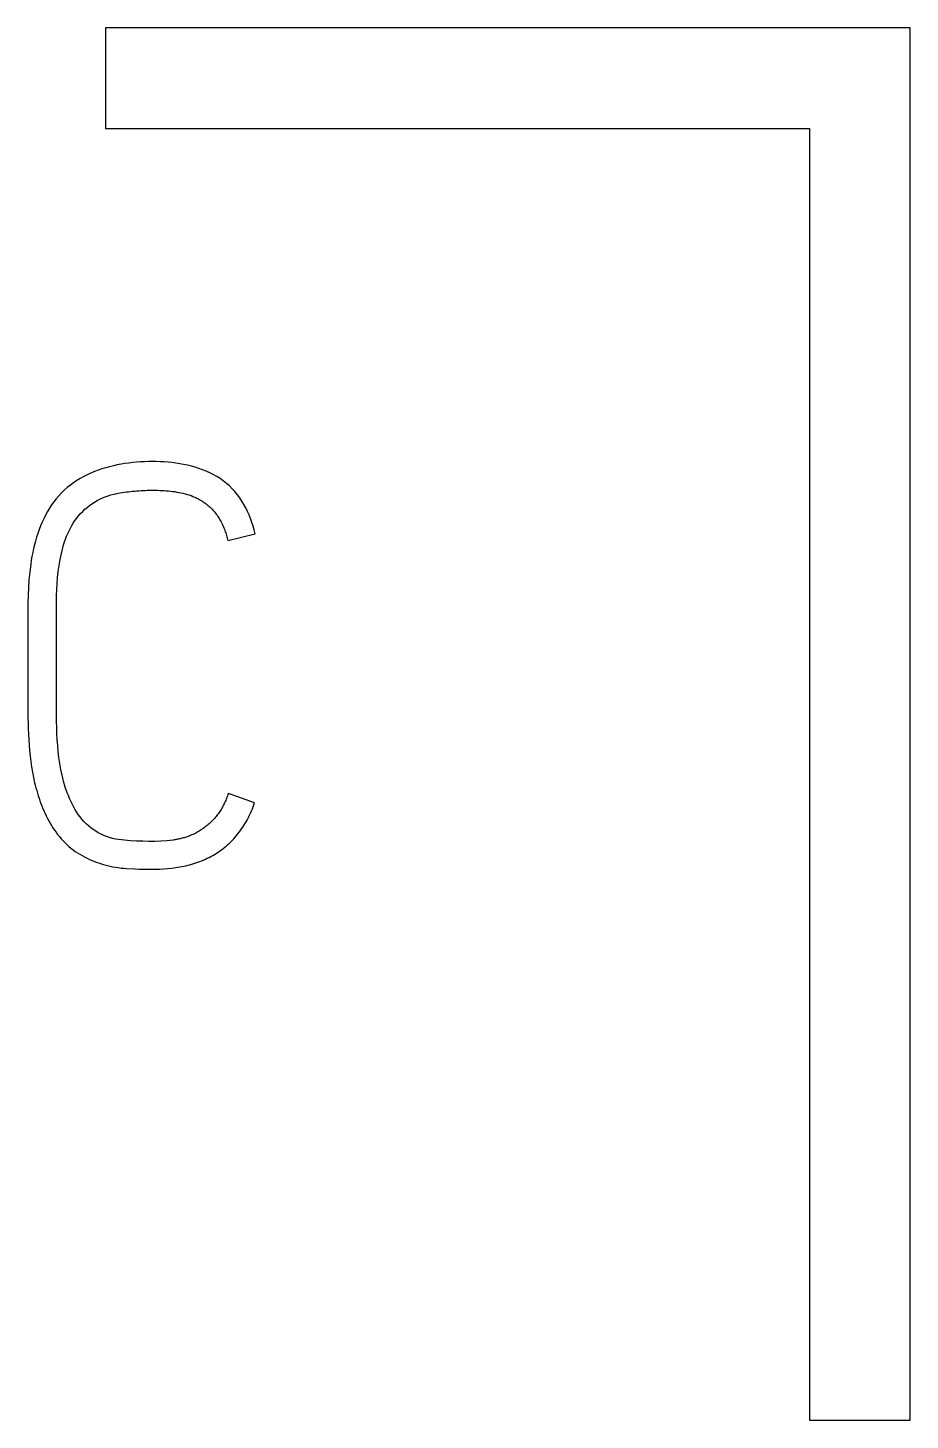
# Model space of a CAD drawing. Header units: millimetres. Extents: x 6750 to 121550, y -28210 to 66060.
# Drawn here: x 38609.745 to 38612.376, y 64499.532 to 64503.682 of the extents above; entities that cross this region are included whole.
import ezdxf

# ---------------------------------------------------------------- set-up
doc = ezdxf.new("R2010")
doc.units = ezdxf.units.MM
doc.layers.add('10000_FRONT', color=7, linetype='Continuous')
doc.layers.add('10500_FRONT_LABELING', color=7, linetype='Continuous')
doc.layers.add('DN.1. NET LIEN MANH', color=7, linetype='Continuous', lineweight=40)

# ---------------------------------------------------------------- blocks, each defined once
blk = doc.blocks.new('A$C0C6D7916')
at = {"layer": '10000_FRONT', "linetype": 'Continuous'}
for p, q in [((-31.65, 29.59), (-31.65, 29.29)), ((-29.25, 29.59), (-31.65, 29.59)), ((-29.25, 25.44), (-29.25, 29.59)), ((-31.65, 29.29), (-29.55, 29.29)), ((-29.55, 29.29), (-29.55, 25.44)), ((-29.55, 25.44), (-29.25, 25.44))]:
    blk.add_line(p, q, dxfattribs=at)
at = {"layer": '10500_FRONT_LABELING', "linetype": 'Continuous'}
for p, q in [((-31.2848, 28.0617), (-31.2034, 28.0818)), ((-31.8814, 27.8055), (-31.881, 27.7356)), ((-31.881, 27.7356), (-31.881, 27.5493)), ((-31.7959, 27.5582), (-31.7959, 27.7552)), ((-31.2049, 27.2799), (-31.2833, 27.3082))]:
    blk.add_line(p, q, dxfattribs=at)
for points in [[(-31.2034, 28.0818), (-31.2062, 28.0933), (-31.2093, 28.1047), (-31.2129, 28.116), (-31.2169, 28.1271), (-31.2212, 28.138), (-31.226, 28.1488), (-31.2312, 28.1593), (-31.2369, 28.1695), (-31.243, 28.1795), (-31.2495, 28.1892), (-31.2565, 28.1985), (-31.264, 28.2076), (-31.2719, 28.2162), (-31.2803, 28.2244), (-31.2892, 28.2322), (-31.2985, 28.2395), (-31.3081, 28.2463), (-31.318, 28.2526), (-31.3282, 28.2584), (-31.3386, 28.2637), (-31.3493, 28.2686), (-31.3601, 28.273), (-31.3712, 28.2769), (-31.3824, 28.2805), (-31.3937, 28.2837), (-31.4052, 28.2865), (-31.4167, 28.2889), (-31.4283, 28.2909), (-31.44, 28.2926), (-31.4517, 28.294), (-31.4633, 28.2951), (-31.475, 28.296), (-31.4867, 28.2966), (-31.4984, 28.297), (-31.5101, 28.2971), (-31.5218, 28.297), (-31.5335, 28.2966), (-31.5452, 28.296), (-31.5568, 28.2952), (-31.5685, 28.294), (-31.5801, 28.2927), (-31.5916, 28.2911), (-31.6032, 28.2892), (-31.6146, 28.2871), (-31.6261, 28.2847), (-31.6375, 28.2819), (-31.6489, 28.2788), (-31.6602, 28.2754), (-31.6714, 28.2715), (-31.6825, 28.2673), (-31.6934, 28.2628), (-31.7042, 28.2578), (-31.7147, 28.2525), (-31.7251, 28.2468), (-31.7352, 28.2406), (-31.745, 28.2341), (-31.7545, 28.2272), (-31.7637, 28.2199), (-31.7725, 28.2121), (-31.7809, 28.204), (-31.7889, 28.1954), (-31.7965, 28.1865), (-31.8037, 28.1773), (-31.8105, 28.1678), (-31.8169, 28.1579), (-31.823, 28.1479), (-31.8286, 28.1375), (-31.8339, 28.127), (-31.8389, 28.1163), (-31.8435, 28.1054), (-31.8477, 28.0943), (-31.8516, 28.0831), (-31.8552, 28.0718), (-31.8585, 28.0604), (-31.8615, 28.049), (-31.8643, 28.0376), (-31.8667, 28.0261), (-31.869, 28.0146), (-31.871, 28.0031), (-31.8728, 27.9915), (-31.8758, 27.9683), (-31.878, 27.9451), (-31.8795, 27.9219), (-31.8805, 27.8986), (-31.881, 27.8754), (-31.8813, 27.8521), (-31.8814, 27.8288), (-31.8814, 27.8055)], [(-31.7962, 27.8268), (-31.7963, 27.8447), (-31.7962, 27.8626), (-31.796, 27.8805), (-31.7955, 27.8984), (-31.7948, 27.9163), (-31.7938, 27.9341), (-31.7924, 27.952), (-31.7905, 27.9699), (-31.7881, 27.9878), (-31.7851, 28.0056), (-31.7814, 28.0232), (-31.777, 28.0405), (-31.7745, 28.0491), (-31.7717, 28.0576), (-31.7688, 28.0661), (-31.7656, 28.0744), (-31.7622, 28.0826), (-31.7585, 28.0907), (-31.7546, 28.0987), (-31.7504, 28.1065), (-31.7458, 28.1141), (-31.7408, 28.1216), (-31.7355, 28.1287), (-31.7299, 28.1357), (-31.724, 28.1424), (-31.7178, 28.1488), (-31.7113, 28.1549), (-31.7045, 28.1607), (-31.6975, 28.1662), (-31.6902, 28.1715), (-31.6827, 28.1763), (-31.6749, 28.1809), (-31.667, 28.185), (-31.6589, 28.1888), (-31.6505, 28.1922), (-31.6421, 28.1953), (-31.6334, 28.1979), (-31.6247, 28.2001)], [(-31.6247, 28.2001), (-31.6185, 28.2014), (-31.6123, 28.2026), (-31.6061, 28.2037), (-31.5999, 28.2047), (-31.5937, 28.2057), (-31.5875, 28.2066), (-31.5813, 28.2074), (-31.5751, 28.2082), (-31.5688, 28.2088), (-31.5626, 28.2094), (-31.5563, 28.21), (-31.5501, 28.2104), (-31.5438, 28.2108), (-31.5376, 28.2111), (-31.5313, 28.2114), (-31.525, 28.2116), (-31.5187, 28.2117), (-31.5125, 28.2118), (-31.5062, 28.2117), (-31.4999, 28.2117), (-31.4937, 28.2115), (-31.4874, 28.2113), (-31.4811, 28.211), (-31.4748, 28.2107), (-31.4685, 28.2103), (-31.4622, 28.2097), (-31.4559, 28.2091), (-31.4497, 28.2084), (-31.4434, 28.2075), (-31.4372, 28.2065), (-31.431, 28.2054), (-31.4248, 28.2042), (-31.4187, 28.2028), (-31.4126, 28.2012), (-31.4066, 28.1995), (-31.4006, 28.1977), (-31.3947, 28.1956), (-31.3889, 28.1934), (-31.3832, 28.1909), (-31.3803, 28.1897), (-31.3775, 28.1883), (-31.3747, 28.1869), (-31.3719, 28.1855), (-31.3692, 28.184), (-31.3665, 28.1825), (-31.3638, 28.1809), (-31.3611, 28.1792), (-31.3584, 28.1775), (-31.3558, 28.1757)], [(-31.3558, 28.1757), (-31.3526, 28.1734), (-31.3494, 28.1711), (-31.3463, 28.1687), (-31.3433, 28.1662), (-31.3403, 28.1636), (-31.3374, 28.1609), (-31.3346, 28.1582), (-31.3318, 28.1554), (-31.3292, 28.1525), (-31.3266, 28.1496), (-31.324, 28.1465), (-31.3216, 28.1434), (-31.3192, 28.1403), (-31.3169, 28.1371), (-31.3147, 28.1339), (-31.3125, 28.1306), (-31.3105, 28.1273), (-31.3085, 28.1239), (-31.3066, 28.1205), (-31.3047, 28.1171), (-31.303, 28.1136), (-31.3013, 28.1101), (-31.2996, 28.1065), (-31.2981, 28.1029), (-31.2965, 28.0993), (-31.2951, 28.0956), (-31.2937, 28.0919), (-31.2924, 28.0882), (-31.2911, 28.0845), (-31.2899, 28.0807), (-31.2888, 28.0769), (-31.2877, 28.0732), (-31.2867, 28.0694), (-31.2857, 28.0655), (-31.2848, 28.0617)], [(-31.7959, 27.7552), (-31.7959, 27.7731), (-31.7962, 27.8268)], [(-31.4482, 27.1692), (-31.4663, 27.1671), (-31.4844, 27.1658), (-31.5025, 27.1651), (-31.5206, 27.165), (-31.5387, 27.1654), (-31.5569, 27.1661), (-31.575, 27.1671), (-31.5931, 27.1686), (-31.6111, 27.1708), (-31.6201, 27.1722), (-31.6289, 27.1741), (-31.6377, 27.1764), (-31.6463, 27.1793), (-31.6547, 27.1826), (-31.663, 27.1864), (-31.6711, 27.1907), (-31.6789, 27.1953), (-31.6865, 27.2004), (-31.6939, 27.2058), (-31.7009, 27.2117), (-31.7076, 27.2178), (-31.7139, 27.2244), (-31.7199, 27.2312), (-31.7256, 27.2383), (-31.7309, 27.2457), (-31.7359, 27.2532), (-31.7407, 27.261), (-31.7451, 27.2689), (-31.7493, 27.277), (-31.7532, 27.2851), (-31.7569, 27.2934), (-31.7604, 27.3017), (-31.7636, 27.3101), (-31.7696, 27.3272), (-31.7747, 27.3445), (-31.7791, 27.362), (-31.7829, 27.3797), (-31.786, 27.3975), (-31.7886, 27.4153), (-31.7907, 27.4332), (-31.7923, 27.451), (-31.7936, 27.4688), (-31.7945, 27.4867), (-31.7952, 27.5046), (-31.7956, 27.5225), (-31.7958, 27.5403), (-31.7959, 27.5582)], [(-31.881, 27.5493), (-31.8809, 27.5331), (-31.8807, 27.5169), (-31.8803, 27.5006), (-31.8796, 27.4843), (-31.8788, 27.4681), (-31.8777, 27.4519), (-31.8763, 27.4357), (-31.8746, 27.4196), (-31.8726, 27.4035), (-31.8703, 27.3875), (-31.8676, 27.3715), (-31.8645, 27.3557), (-31.861, 27.34), (-31.8591, 27.3322), (-31.857, 27.3244), (-31.8549, 27.3166), (-31.8527, 27.3089), (-31.8503, 27.3012), (-31.8478, 27.2935), (-31.8452, 27.2859), (-31.8424, 27.2783), (-31.8396, 27.2708), (-31.8366, 27.2633), (-31.8334, 27.2558), (-31.8301, 27.2484), (-31.8267, 27.241), (-31.8231, 27.2337), (-31.8192, 27.2265), (-31.8152, 27.2194), (-31.811, 27.2124), (-31.8066, 27.2055), (-31.8021, 27.1987), (-31.7973, 27.1921), (-31.7924, 27.1856), (-31.7872, 27.1793), (-31.7819, 27.1731), (-31.7764, 27.1671), (-31.7708, 27.1613), (-31.7649, 27.1557), (-31.7589, 27.1503), (-31.7527, 27.1451), (-31.7463, 27.1401), (-31.7397, 27.1354), (-31.7329, 27.1309), (-31.726, 27.1266), (-31.719, 27.1226), (-31.7119, 27.1187), (-31.7047, 27.115), (-31.6973, 27.1116), (-31.6899, 27.1083), (-31.6824, 27.1053), (-31.6747, 27.1024), (-31.6671, 27.0998), (-31.6593, 27.0973), (-31.6515, 27.095), (-31.6436, 27.093), (-31.6357, 27.0911), (-31.6277, 27.0895), (-31.6196, 27.088), (-31.6116, 27.0868), (-31.6034, 27.0857), (-31.5953, 27.0849), (-31.5872, 27.0842)], [(-31.2833, 27.3082), (-31.2845, 27.3047), (-31.2858, 27.3011), (-31.2871, 27.2976), (-31.2885, 27.2941), (-31.2899, 27.2907), (-31.2913, 27.2872), (-31.2928, 27.2838), (-31.2944, 27.2804), (-31.296, 27.277), (-31.2977, 27.2736), (-31.2994, 27.2703), (-31.3012, 27.267), (-31.303, 27.2637), (-31.3049, 27.2604), (-31.3069, 27.2572), (-31.3089, 27.2541), (-31.311, 27.251), (-31.3131, 27.2479), (-31.3153, 27.2449), (-31.3176, 27.2419), (-31.3199, 27.239), (-31.3223, 27.2362), (-31.3248, 27.2334), (-31.3273, 27.2306), (-31.3299, 27.228), (-31.3325, 27.2253), (-31.3352, 27.2227), (-31.3379, 27.2201), (-31.3407, 27.2176), (-31.3435, 27.2151), (-31.3463, 27.2127), (-31.3493, 27.2103), (-31.3522, 27.208), (-31.3552, 27.2057), (-31.3582, 27.2035), (-31.3613, 27.2014), (-31.3644, 27.1993), (-31.3675, 27.1973), (-31.3707, 27.1953), (-31.3739, 27.1934), (-31.3772, 27.1916), (-31.3805, 27.1898), (-31.3839, 27.1881)], [(-31.5872, 27.0842), (-31.5626, 27.083), (-31.5502, 27.0825), (-31.5379, 27.0822), (-31.5255, 27.082), (-31.5132, 27.082), (-31.5008, 27.0822), (-31.4885, 27.0826), (-31.4763, 27.0833), (-31.464, 27.0843), (-31.4519, 27.0855), (-31.4458, 27.0863), (-31.4397, 27.0871), (-31.4337, 27.0881), (-31.4277, 27.0891), (-31.4217, 27.0902), (-31.4157, 27.0914), (-31.4098, 27.0927), (-31.4039, 27.0941), (-31.398, 27.0957), (-31.3921, 27.0973), (-31.3862, 27.099), (-31.3804, 27.1009), (-31.3746, 27.1029), (-31.3688, 27.105), (-31.3631, 27.1072), (-31.3574, 27.1096), (-31.3517, 27.1121), (-31.3461, 27.1147), (-31.3406, 27.1174), (-31.3351, 27.1203), (-31.3297, 27.1233), (-31.3243, 27.1265), (-31.3191, 27.1297), (-31.3139, 27.1331), (-31.3087, 27.1366), (-31.3037, 27.1402), (-31.2988, 27.1439), (-31.2939, 27.1478), (-31.2891, 27.1517), (-31.2845, 27.1558), (-31.2799, 27.16), (-31.2754, 27.1643), (-31.2711, 27.1687), (-31.2669, 27.1732), (-31.2628, 27.1778), (-31.2587, 27.1825), (-31.2549, 27.1873), (-31.2511, 27.1921), (-31.2474, 27.1971), (-31.2438, 27.2022), (-31.2404, 27.2073), (-31.237, 27.2125), (-31.2338, 27.2178), (-31.2307, 27.2232), (-31.2276, 27.2286), (-31.2247, 27.2341), (-31.2219, 27.2396), (-31.2192, 27.2453), (-31.2165, 27.2509), (-31.214, 27.2566), (-31.2116, 27.2624), (-31.2093, 27.2682), (-31.2071, 27.274), (-31.2049, 27.2799)], [(-31.3839, 27.1881), (-31.3866, 27.1869), (-31.3894, 27.1856), (-31.3922, 27.1844), (-31.3951, 27.1832), (-31.3979, 27.1821), (-31.4008, 27.181), (-31.4036, 27.1799), (-31.4065, 27.1789), (-31.4094, 27.1779), (-31.4124, 27.177), (-31.4153, 27.1761), (-31.4182, 27.1753), (-31.4212, 27.1745), (-31.4241, 27.1737), (-31.4271, 27.173), (-31.4301, 27.1723), (-31.4331, 27.1717), (-31.4361, 27.1711), (-31.4391, 27.1706), (-31.4421, 27.1701), (-31.4451, 27.1696), (-31.4482, 27.1692)]]:
    blk.add_lwpolyline(points, dxfattribs=at)

msp = doc.modelspace()

# ---------------------------------------------------------------- block references
at = {"layer": 'DN.1. NET LIEN MANH'}
msp.add_blockref('A$C0C6D7916', (38641.6261, 64474.0921), dxfattribs=at)

doc.saveas('drawing.dxf')
